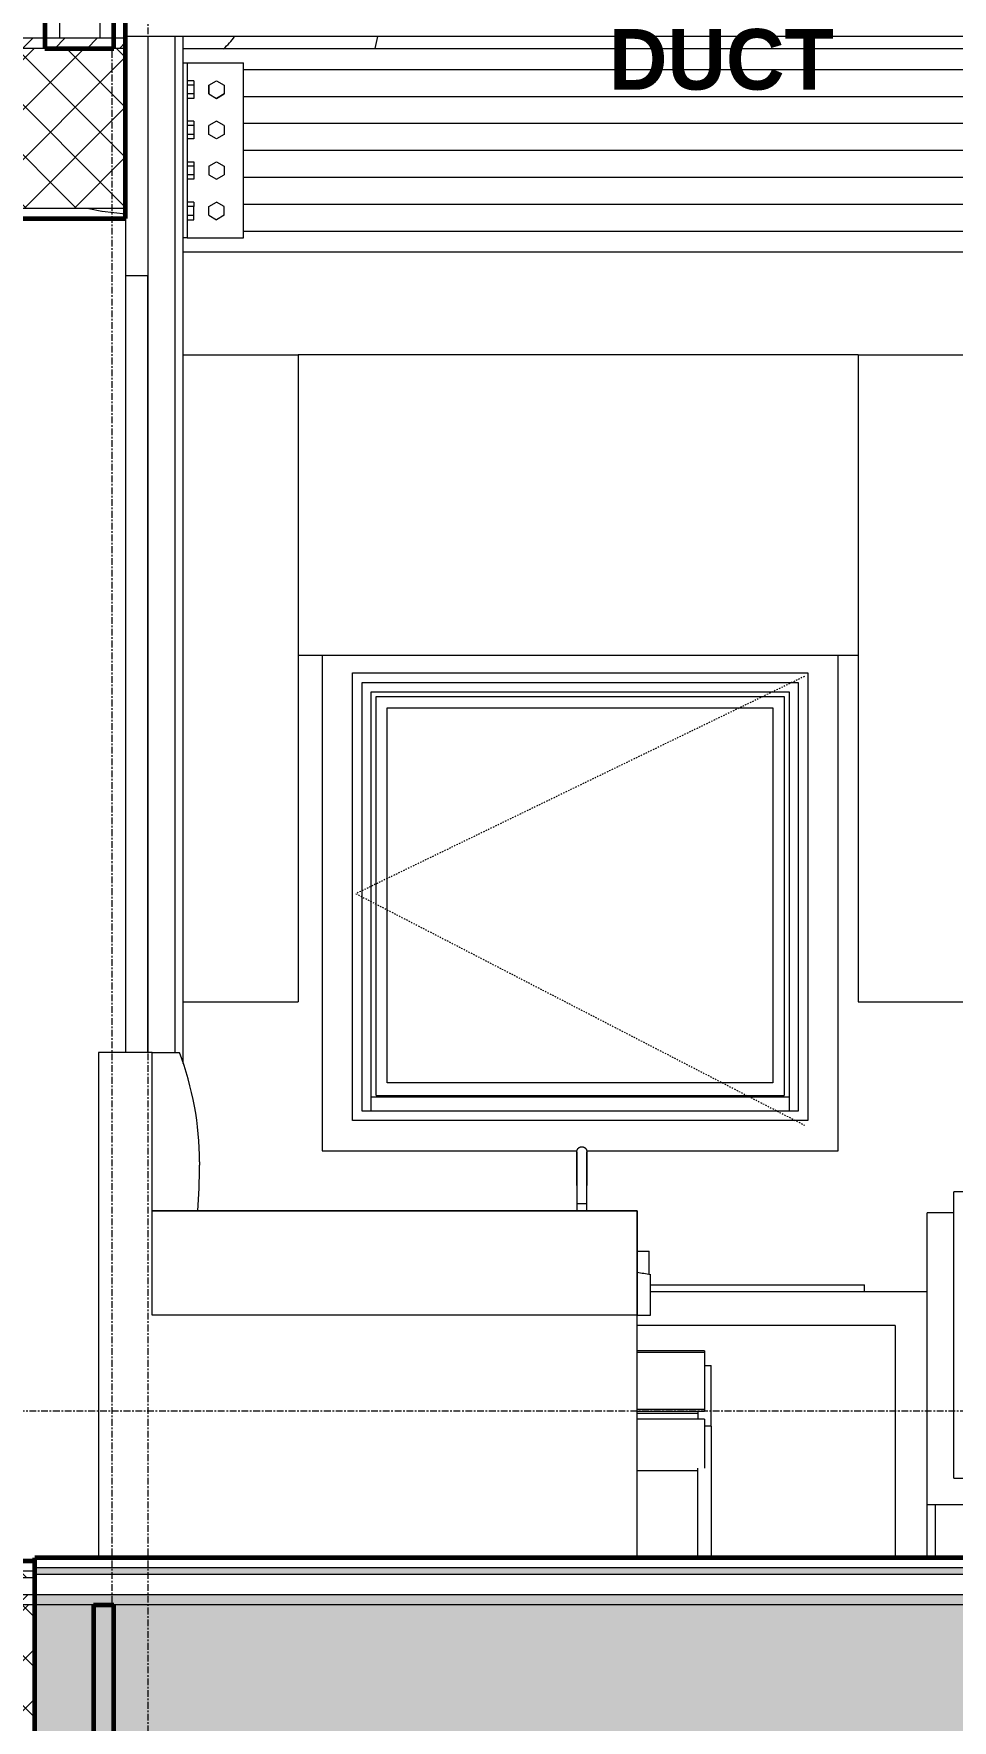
# Model space of a CAD drawing. Header units: inches. Extents: x -3207 to -1935, y -201 to 483.
# Drawn here: x -2630.4 to -2562.2, y 9.1 to 134.2 of the extents above; entities that cross this region are included whole.
import ezdxf

# ---------------------------------------------------------------- set-up
doc = ezdxf.new("R2010")
doc.units = ezdxf.units.IN
doc.header["$MEASUREMENT"] = 0
doc.linetypes.add('Dash 1_16_', pattern=[0.125, 0.0625, -0.0625])
doc.linetypes.add('Grid Line 1_2_', pattern=[0.875, 0.5, -0.125, 0.125, -0.125])
for name, color, linetype, lineweight in [('A-FLOR', 192, 'Continuous', 18), ('A-FLOR-1', 192, 'Continuous', 60), ('A-FLOR-LEVL-1', 51, 'Grid Line 1_2_', 9), ('A-FLOR-MCUT', 51, 'Continuous', 18), ('A-FLOR-PATT-1', 8, 'Continuous', 9), ('A-GLAZ', 151, 'Continuous', 18), ('A-GLAZ-1', 151, 'Dash 1_16_', 9), ('A-GLAZ-2', 151, 'Continuous', 9), ('A-WALL', 113, 'Continuous', 18), ('I-FURN', 30, 'Continuous', 9), ('M-HVAC-DUCT', 70, 'Continuous', 9), ('M-HVAC-DUCT-IDEN', 70, 'Continuous', 9), ('P-SANR-FIXT', 6, 'Continuous', 9), ('Q-CASE', 31, 'Continuous', 9), ('S-BEAM', 12, 'Continuous', 9), ('S-BEAM-1', 12, 'Continuous', 60), ('S-COLS', 52, 'Continuous', 9), ('S-FSTN', 2, 'Continuous', 9), ('S-GRID-1', 1, 'Grid Line 1_2_', 9)]:
    doc.layers.add(name, color=color, linetype=linetype, lineweight=lineweight)
doc.styles.add('Century Gothic_B', font='GOTHICB.TTF', dxfattribs={"height": 4.5})
pattern_1 = [(0, (-2625.466, 126.9), (0, 2.399), []), (315, (-2625.466, 126.9), (2.398506, 0), [3.393, -3.393]), (45, (-2625.466, 126.9), (2.398506, 0), [3.393, -3.393])]
pattern_2 = [(45, (-2625.466, 126.9), (-1.856155, 1.856155), []), (135, (-2625.466, 126.9), (-1.856155, -1.856155), [])]

# ---------------------------------------------------------------- blocks, each defined once
blk = doc.blocks.new('Couch_-_Soft_Bench_Berto_Salotti_9473 - Couch_-_Soft_Bench_Berto_Salotti_9473-1086057-BUILDING SECTION - NORTH_SOUTH - LOOKING EAST2')
at = {"layer": 'Q-CASE'}
for p, q in [((-2554.21, 48.29), (-2562.09, 48.29)), ((-2562.09, 46.72), (-2562.09, 48.29)), ((-2554.21, 48.29), (-2554.21, 46.72)), ((-2519.37, 48.29), (-2552.25, 48.29)), ((-2481.77, 48.29), (-2514.65, 48.29)), ((-2450.67, 48.29), (-2477.84, 48.29)), ((-2440.43, 48.29), (-2448.31, 48.29)), ((-2448.31, 46.72), (-2448.31, 48.29)), ((-2440.43, 48.29), (-2440.43, 46.72)), ((-2564.06, 25.06), (-2564.06, 46.72)), ((-2562.09, 46.72), (-2564.06, 46.72)), ((-2562.09, 28.41), (-2562.09, 46.72)), ((-2554.21, 46.72), (-2554.16, 46.72)), ((-2554.21, 46.72), (-2554.21, 39.12)), ((-2517.16, 46.72), (-2516.86, 46.72)), ((-2479.86, 46.72), (-2479.8, 46.72)), ((-2479.8, 46.72), (-2479.75, 46.72)), ((-2479.8, 46.32), (-2479.8, 46.72)), ((-2479.8, 46.72), (-2479.8, 46.32)), ((-2479.8, 46.32), (-2479.8, 34.9)), ((-2479.8, 34.9), (-2479.8, 46.32)), ((-2448.46, 46.72), (-2448.31, 46.72)), ((-2448.31, 34.9), (-2448.31, 46.72)), ((-2440.43, 46.72), (-2438.47, 46.72)), ((-2440.43, 34.9), (-2440.43, 46.72)), ((-2440.43, 46.72), (-2440.43, 34.9)), ((-2438.47, 46.72), (-2438.47, 34.9)), ((-2517.01, 45.93), (-2517.01, 39.12)), ((-2517.01, 39.12), (-2517.01, 45.93)), ((-2554.21, 38.62), (-2554.21, 35.12)), ((-2517.01, 38.62), (-2517.01, 35.12)), ((-2517.01, 35.12), (-2517.01, 38.62)), ((-2554.21, 34.62), (-2554.21, 27.03)), ((-2554.21, 34.62), (-2554.21, 28.41)), ((-2517.01, 34.62), (-2517.01, 27.03)), ((-2517.01, 27.03), (-2517.01, 34.62)), ((-2500.34, 34.9), (-2482.17, 34.9)), ((-2482.17, 34.9), (-2479.8, 34.9)), ((-2479.8, 34.9), (-2479.8, 27.03)), ((-2479.8, 34.9), (-2477.44, 34.9)), ((-2477.44, 34.9), (-2440.83, 34.9)), ((-2440.83, 34.9), (-2438.47, 34.9)), ((-2438.47, 27.03), (-2438.47, 34.9)), ((-2562.09, 27.03), (-2562.09, 28.41)), ((-2554.21, 28.41), (-2554.21, 27.17)), ((-2562.09, 27.03), (-2560.34, 27.03)), ((-2556.34, 27.03), (-2554.21, 27.03)), ((-2551.85, 27.03), (-2554.21, 27.03)), ((-2519.37, 27.03), (-2551.85, 27.03)), ((-2517.01, 27.03), (-2519.37, 27.03)), ((-2514.65, 27.03), (-2517.01, 27.03)), ((-2504.34, 27.03), (-2514.65, 27.03)), ((-2482.17, 27.03), (-2500.34, 27.03)), ((-2479.8, 27.03), (-2482.17, 27.03)), ((-2479.8, 27.03), (-2438.47, 27.03)), ((-2479.8, 25.06), (-2479.8, 27.03)), ((-2440.83, 27.03), (-2477.44, 27.03)), ((-2438.47, 25.06), (-2438.47, 27.03)), ((-2560.34, 25.06), (-2564.06, 25.06)), ((-2564.06, 21.12), (-2564.06, 25.06)), ((-2563.47, 25.06), (-2563.47, 21.12)), ((-2504.34, 25.06), (-2556.34, 25.06)), ((-2479.8, 25.06), (-2500.34, 25.06)), ((-2484.18, 25.06), (-2484.18, 21.12)), ((-2480.4, 21.12), (-2480.4, 25.06)), ((-2479.81, 25.06), (-2479.81, 21.12)), ((-2438.47, 25.06), (-2479.8, 25.06)), ((-2479.8, 21.12), (-2479.8, 25.06)), ((-2479.21, 25.06), (-2479.21, 21.12)), ((-2475.43, 21.12), (-2475.43, 25.06)), ((-2442.84, 25.06), (-2442.84, 21.12)), ((-2439.06, 21.12), (-2439.06, 25.06)), ((-2438.47, 25.06), (-2438.47, 21.12))]:
    blk.add_line(p, q, dxfattribs=at)
for centre, radius, start, end in [((-2552.25, 46.32), 1.97, 90, 180), ((-2519.37, 45.93), 2.36, 360, 90), ((-2514.65, 45.93), 2.36, 90, 180), ((-2481.77, 46.32), 1.97, 360, 90), ((-2477.84, 46.32), 1.97, 90, 180), ((-2450.67, 45.93), 2.36, 360, 90)]:
    blk.add_arc(centre, radius, start, end, dxfattribs=at)
blk = doc.blocks.new('Couch-Both_Arms-Generic - 62_ x 40_-1089659-BUILDING SECTION - NORTH_SOUTH - LOOKING EAST2')
at = {"layer": 'I-FURN'}
for p, q in [((-2621.6, 58.62), (-2625.6, 58.62)), ((-2625.6, 58.62), (-2625.6, 21.12)), ((-2621.6, 46.87), (-2621.6, 58.62)), ((-2621.6, 58.62), (-2619.6, 58.62)), ((-2618.1, 50.5), (-2618.1, 50.25)), ((-2585.6, 46.87), (-2621.6, 46.87)), ((-2621.6, 46.87), (-2585.6, 46.87)), ((-2621.6, 39.12), (-2621.6, 46.87)), ((-2585.6, 21.12), (-2585.6, 46.87)), ((-2585.6, 46.87), (-2585.6, 39.12)), ((-2584.6, 39.12), (-2584.6, 42.12)), ((-2585.6, 39.12), (-2621.6, 39.12)), ((-2585.6, 39.12), (-2584.6, 39.12))]:
    blk.add_line(p, q, dxfattribs=at)
for centre, radius, start, end in [((-2640.85, 50.5), 22.76, 0, 20.9198), ((-2665.61, 50.25), 47.51, 355.9252, 360), ((-2602.97, -69.67), 113.3, 80.6663, 81.1768)]:
    blk.add_arc(centre, radius, start, end, dxfattribs=at)
blk = doc.blocks.new('OD_CW_Base Cabinet - OD_CW_Base Cabinet-1596529-BUILDING SECTION - NORTH_SOUTH - LOOKING EAST2')
at = {"layer": 'Q-CASE'}
blk.add_line((-2564.06, 40.87), (-2584.6, 40.87), dxfattribs=at)
blk = doc.blocks.new('OD_CW_Base Cabinet - OD_CW_Base Cabinet-1584419-BUILDING SECTION - NORTH_SOUTH - LOOKING EAST2')
at = {"layer": 'Q-CASE'}
for q in [(-2585.6, 38.37), (-2566.43, 21.12)]:
    blk.add_line((-2566.43, 38.37), q, dxfattribs=at)
blk = doc.blocks.new('Bar_Stool_6722_1_ - Bar_Stool_6722_1_-1102913-BUILDING SECTION - NORTH_SOUTH - LOOKING EAST2')
at = {"layer": 'I-FURN'}
for p, q in [((-2580.6, 36.49), (-2585.6, 36.49)), ((-2580.6, 36.36), (-2585.6, 36.36)), ((-2580.6, 36.49), (-2580.6, 36.36)), ((-2580.6, 36.36), (-2580.6, 32.16)), ((-2580.6, 35.39), (-2580.1, 35.39)), ((-2580.1, 30.88), (-2580.1, 35.39)), ((-2585.6, 32.16), (-2580.6, 32.16)), ((-2580.6, 31.99), (-2585.6, 31.99)), ((-2581.1, 31.83), (-2585.6, 31.83)), ((-2580.6, 31.41), (-2585.6, 31.41)), ((-2581.1, 31.97), (-2581.1, 31.41)), ((-2580.6, 32.16), (-2580.6, 31.99)), ((-2580.6, 31.99), (-2580.6, 31.97)), ((-2580.6, 31.41), (-2580.6, 29.83)), ((-2580.1, 30.88), (-2580.6, 30.88)), ((-2580.1, 30.88), (-2580.1, 29.48)), ((-2580.6, 29.83), (-2580.6, 27.77)), ((-2580.1, 29.48), (-2580.1, 21.12)), ((-2581.1, 27.58), (-2585.6, 27.58)), ((-2581.1, 21.12), (-2581.1, 27.78)), ((-2596.6, 4.87), (-2596.6, 5.12)), ((-2595.6, 5.12), (-2595.6, 4.87)), ((-2581.1, 4.87), (-2581.1, 5.12)), ((-2580.1, 5.12), (-2580.1, 4.87))]:
    blk.add_line(p, q, dxfattribs=at)
blk = doc.blocks.new('OD_CW_Upper Cabinet - OD_CW_Upper Cabinet-2238372-BUILDING SECTION - NORTH_SOUTH - LOOKING EAST2')
at = {"layer": 'Q-CASE'}
for p, q in [((-2610.77, 110.37), (-2619.34, 110.37)), ((-2610.77, 110.37), (-2610.77, 62.38)), ((-2619.34, 62.38), (-2610.77, 62.38))]:
    blk.add_line(p, q, dxfattribs=at)
blk = doc.blocks.new('Sink - Kitchen - Double - 42_x21_ - Private-365322-BUILDING SECTION - NORTH_SOUTH - LOOKING EAST2')
at = {"layer": 'P-SANR-FIXT'}
for p, q in [((-2590.08, 48.75), (-2590.08, 46.87)), ((-2590.08, 48.75), (-2590.08, 47.38)), ((-2589.33, 46.87), (-2589.33, 48.75)), ((-2589.33, 47.38), (-2589.33, 48.75)), ((-2589.71, 47.38), (-2590.07, 47.38)), ((-2589.34, 47.38), (-2589.71, 47.38)), ((-2585.6, 43.88), (-2584.71, 43.88)), ((-2584.71, 42.14), (-2584.71, 43.88)), ((-2584.6, 41.38), (-2568.71, 41.38)), ((-2568.71, 40.87), (-2568.71, 41.38))]:
    blk.add_line(p, q, dxfattribs=at)
at = {"layer": 'P-SANR-FIXT', "flags": 128}
for points in [[(-2590.08, 51.25), (-2590.08, 51.26), (-2590.08, 51.28), (-2590.08, 51.29), (-2590.08, 51.31), (-2590.07, 51.32), (-2590.07, 51.34), (-2590.07, 51.35), (-2590.06, 51.37), (-2590.06, 51.38), (-2590.05, 51.4), (-2590.04, 51.41), (-2590.04, 51.42), (-2590.03, 51.44), (-2590.02, 51.45), (-2590.01, 51.46), (-2590.01, 51.47), (-2590, 51.49), (-2589.99, 51.5), (-2589.98, 51.51), (-2589.97, 51.52), (-2589.96, 51.53), (-2589.94, 51.54), (-2589.93, 51.55), (-2589.92, 51.56), (-2589.91, 51.57), (-2589.89, 51.57), (-2589.88, 51.58), (-2589.87, 51.59), (-2589.85, 51.59), (-2589.84, 51.6), (-2589.83, 51.6), (-2589.81, 51.61), (-2589.8, 51.61), (-2589.78, 51.62), (-2589.77, 51.62), (-2589.75, 51.62), (-2589.74, 51.62), (-2589.72, 51.62), (-2589.71, 51.62), (-2589.71, 51.62)], [(-2589.71, 51.62), (-2589.69, 51.62), (-2589.68, 51.62), (-2589.66, 51.62), (-2589.65, 51.62), (-2589.63, 51.62), (-2589.62, 51.61), (-2589.6, 51.61), (-2589.59, 51.61), (-2589.57, 51.6), (-2589.56, 51.6), (-2589.55, 51.59), (-2589.53, 51.58), (-2589.52, 51.58), (-2589.51, 51.57), (-2589.49, 51.56), (-2589.48, 51.55), (-2589.47, 51.54), (-2589.46, 51.53), (-2589.45, 51.52), (-2589.44, 51.51), (-2589.43, 51.5), (-2589.42, 51.49), (-2589.41, 51.48), (-2589.4, 51.47), (-2589.39, 51.45), (-2589.38, 51.44), (-2589.37, 51.43), (-2589.37, 51.41), (-2589.36, 51.4), (-2589.36, 51.39), (-2589.35, 51.37), (-2589.35, 51.36), (-2589.34, 51.34), (-2589.34, 51.33), (-2589.34, 51.31), (-2589.33, 51.3), (-2589.33, 51.28), (-2589.33, 51.27), (-2589.33, 51.25), (-2589.33, 51.25)], [(-2590.08, 48.75), (-2590.08, 48.85), (-2590.08, 48.95), (-2590.08, 49.05), (-2590.08, 49.15), (-2590.08, 49.25), (-2590.08, 49.34), (-2590.08, 49.44), (-2590.08, 49.54), (-2590.08, 49.63), (-2590.08, 49.72), (-2590.08, 49.81), (-2590.08, 49.9), (-2590.08, 49.99), (-2590.08, 50.08), (-2590.08, 50.16), (-2590.08, 50.24), (-2590.08, 50.32), (-2590.08, 50.4), (-2590.08, 50.47), (-2590.08, 50.54), (-2590.08, 50.61), (-2590.08, 50.68), (-2590.08, 50.74), (-2590.08, 50.8), (-2590.08, 50.85), (-2590.08, 50.91), (-2590.08, 50.95), (-2590.08, 51), (-2590.08, 51.04), (-2590.08, 51.08), (-2590.08, 51.11), (-2590.08, 51.15), (-2590.08, 51.17), (-2590.08, 51.19), (-2590.08, 51.21), (-2590.08, 51.23), (-2590.08, 51.24), (-2590.08, 51.25), (-2590.08, 51.25), (-2590.08, 51.25)], [(-2590.08, 51.25), (-2590.08, 51.25), (-2590.08, 51.24), (-2590.08, 51.23), (-2590.08, 51.22), (-2590.08, 51.2), (-2590.08, 51.18), (-2590.08, 51.15), (-2590.08, 51.12), (-2590.08, 51.09), (-2590.08, 51.05), (-2590.08, 51.01), (-2590.08, 50.97), (-2590.08, 50.92), (-2590.08, 50.87), (-2590.08, 50.81), (-2590.08, 50.76), (-2590.08, 50.69), (-2590.08, 50.63), (-2590.08, 50.56), (-2590.08, 50.49), (-2590.08, 50.42), (-2590.08, 50.34), (-2590.08, 50.26), (-2590.08, 50.18), (-2590.08, 50.1), (-2590.08, 50.02), (-2590.08, 49.93), (-2590.08, 49.84), (-2590.08, 49.75), (-2590.08, 49.66), (-2590.08, 49.56), (-2590.08, 49.47), (-2590.08, 49.37), (-2590.08, 49.27), (-2590.08, 49.17), (-2590.08, 49.08), (-2590.08, 48.98), (-2590.08, 48.88), (-2590.08, 48.78), (-2590.08, 48.75)], [(-2589.33, 51.25), (-2589.33, 51.25), (-2589.33, 51.24), (-2589.33, 51.23), (-2589.33, 51.22), (-2589.33, 51.2), (-2589.33, 51.18), (-2589.33, 51.15), (-2589.33, 51.12), (-2589.33, 51.09), (-2589.33, 51.05), (-2589.33, 51.01), (-2589.33, 50.97), (-2589.33, 50.92), (-2589.33, 50.87), (-2589.33, 50.81), (-2589.33, 50.76), (-2589.33, 50.69), (-2589.33, 50.63), (-2589.33, 50.56), (-2589.33, 50.49), (-2589.33, 50.42), (-2589.33, 50.34), (-2589.33, 50.26), (-2589.33, 50.18), (-2589.33, 50.1), (-2589.33, 50.02), (-2589.33, 49.93), (-2589.33, 49.84), (-2589.33, 49.75), (-2589.33, 49.66), (-2589.33, 49.56), (-2589.33, 49.47), (-2589.33, 49.37), (-2589.33, 49.27), (-2589.33, 49.17), (-2589.33, 49.08), (-2589.33, 48.98), (-2589.33, 48.88), (-2589.33, 48.78), (-2589.33, 48.75)], [(-2589.33, 48.75), (-2589.33, 48.85), (-2589.33, 48.95), (-2589.33, 49.05), (-2589.33, 49.15), (-2589.33, 49.25), (-2589.33, 49.34), (-2589.33, 49.44), (-2589.33, 49.54), (-2589.33, 49.63), (-2589.33, 49.72), (-2589.33, 49.81), (-2589.33, 49.9), (-2589.33, 49.99), (-2589.33, 50.08), (-2589.33, 50.16), (-2589.33, 50.24), (-2589.33, 50.32), (-2589.33, 50.4), (-2589.33, 50.47), (-2589.33, 50.54), (-2589.33, 50.61), (-2589.33, 50.68), (-2589.33, 50.74), (-2589.33, 50.8), (-2589.33, 50.85), (-2589.33, 50.91), (-2589.33, 50.95), (-2589.33, 51), (-2589.33, 51.04), (-2589.33, 51.08), (-2589.33, 51.11), (-2589.33, 51.15), (-2589.33, 51.17), (-2589.33, 51.19), (-2589.33, 51.21), (-2589.33, 51.23), (-2589.33, 51.24), (-2589.33, 51.25), (-2589.33, 51.25), (-2589.33, 51.25)]]:
    blk.add_lwpolyline(points, dxfattribs=at)
blk = doc.blocks.new('OD_CW_Upper Cabinet - OD_CW_Upper Cabinet-2237366-BUILDING SECTION - NORTH_SOUTH - LOOKING EAST2')
at = {"layer": 'Q-CASE'}
for p, q in [((-2514.71, 110.37), (-2569.18, 110.37)), ((-2569.18, 110.37), (-2569.18, 62.38)), ((-2569.18, 62.38), (-2534.07, 62.38)), ((-2533.82, 62.38), (-2532.71, 62.38)), ((-2530.71, 62.38), (-2530.46, 62.38))]:
    blk.add_line(p, q, dxfattribs=at)
blk = doc.blocks.new('Dimension Lumber - GLULAM - 5_125 in_ x 15_125 in_-2273012-BUILDING SECTION - NORTH_SOUTH - LOOKING EAST2')
at = {"layer": 'S-BEAM'}
h = blk.add_hatch(dxfattribs=at)
h.set_pattern_fill('FP_26', color=256, style=0, pattern_type=2)
h.set_pattern_definition([(0, (-2594.479, 125.562), (0, 2), [])])
h.paths.add_polyline_path([(-2619.34, 118), (-2435.71, 118), (-2435.71, 120.69), (-2435.9, 120.68), (-2435.9, 119.06), (-2440.4, 119.06), (-2440.4, 132.06), (-2435.9, 132.06), (-2435.9, 130.44), (-2435.71, 130.45), (-2435.71, 133.12), (-2619.34, 133.12), (-2619.34, 132.06), (-2614.84, 132.06), (-2614.84, 119.06), (-2619.34, 119.06), (-2619.34, 118.56)], flags=0)
h.paths.add_polyline_path([(-2435.71, 121.44), (-2435.71, 123.69), (-2435.9, 123.68), (-2435.9, 121.44)], flags=0)
h.paths.add_polyline_path([(-2435.71, 124.44), (-2435.71, 126.69), (-2435.9, 126.68), (-2435.9, 124.44)], flags=0)
h.paths.add_polyline_path([(-2435.71, 127.44), (-2435.71, 129.69), (-2435.9, 129.68), (-2435.9, 127.44)], flags=0)
for p, q in [((-2619.34, 133.12), (-2435.71, 133.12)), ((-2435.71, 118), (-2619.34, 118))]:
    blk.add_line(p, q, dxfattribs=at)
blk = doc.blocks.new('Dimension Lumber - BLOCKING BTWN TJIs AT WALL-2000031-BUILDING SECTION - NORTH_SOUTH - LOOKING EAST2')
at = {"layer": 'S-BEAM-1'}
for p, q in [((-2624.46, 17.62), (-2625.96, 17.62)), ((-2625.96, 17.62), (-2625.96, 6.37)), ((-2624.46, 6.37), (-2624.46, 17.62)), ((-2625.96, 6.37), (-2624.46, 6.37))]:
    blk.add_line(p, q, dxfattribs=at)
blk = doc.blocks.new('Dimension Lumber - GLULAM - 5_125 in_ x 15_125 in_-2000026-BUILDING SECTION - NORTH_SOUTH - LOOKING EAST2')
at = {"layer": 'S-BEAM'}
h = blk.add_hatch(dxfattribs=at)
h.set_pattern_fill('FP_13', color=256, style=0, pattern_type=2)
h.set_pattern_definition([(216.87, (-2622.268, 134.897), (23.98977, 15.99364), [3.998, -35.986]), (206.565, (-2617.47, 132.498), (-7.9971, -7.9966), [8.941, -8.941]), (198.435, (-2617.47, 128.499), (-15.99384, -7.9971), [5.058, -20.23])])
h.paths.add_polyline_path([(-2628.61, 133.12), (-2624.46, 133.12), (-2624.46, 148.25), (-2629.59, 148.25), (-2629.59, 133.12)], flags=0)
at = {"layer": 'S-BEAM-1'}
for p, q in [((-2624.46, 148.25), (-2629.59, 148.25)), ((-2629.59, 148.25), (-2629.59, 133.12)), ((-2624.46, 133.12), (-2624.46, 148.25)), ((-2629.59, 133.12), (-2624.46, 133.12))]:
    blk.add_line(p, q, dxfattribs=at)
blk = doc.blocks.new('Window-Casement-Andersen-A_Series - ACW3030-2462443-BUILDING SECTION - NORTH_SOUTH - LOOKING EAST2')
at = {"layer": 'A-GLAZ-1'}
for p, q in [((-2573.18, 86.52), (-2606.48, 70.4)), ((-2606.48, 70.4), (-2573.18, 53.23))]:
    blk.add_line(p, q, dxfattribs=at)
at = {"layer": 'A-GLAZ-2'}
for p, q in [((-2608.99, 88.11), (-2608.99, 51.31)), ((-2570.68, 51.31), (-2570.68, 88.11)), ((-2606.74, 53.56), (-2606.74, 86.78)), ((-2606.74, 86.78), (-2572.93, 86.78)), ((-2572.93, 86.78), (-2572.93, 53.56)), ((-2606.03, 86.07), (-2573.65, 86.07)), ((-2606.03, 54.27), (-2606.03, 86.07)), ((-2605.35, 54.27), (-2605.35, 85.39)), ((-2605.35, 85.39), (-2574.32, 85.39)), ((-2574.32, 85.39), (-2574.32, 54.27)), ((-2573.65, 86.07), (-2573.65, 54.27)), ((-2604.99, 55.43), (-2604.99, 85.03)), ((-2604.99, 85.03), (-2574.68, 85.03)), ((-2604.15, 56.36), (-2604.15, 84.19)), ((-2604.15, 84.19), (-2575.52, 84.19)), ((-2575.52, 84.19), (-2575.52, 56.36)), ((-2574.68, 85.03), (-2574.68, 55.43)), ((-2575.52, 56.36), (-2604.15, 56.36)), ((-2605.35, 55.33), (-2574.32, 55.33)), ((-2604.99, 55.43), (-2574.68, 55.43)), ((-2573.65, 54.27), (-2606.03, 54.27)), ((-2572.93, 53.56), (-2606.74, 53.56)), ((-2608.99, 51.31), (-2590.07, 51.31)), ((-2589.34, 51.31), (-2570.68, 51.31))]:
    blk.add_line(p, q, dxfattribs=at)
blk = doc.blocks.new('OD_CW_Upper Cabinet - OD_CW_Upper Cabinet-2238395-BUILDING SECTION - NORTH_SOUTH - LOOKING EAST2')
at = {"layer": 'Q-CASE'}
for p, q in [((-2569.18, 110.38), (-2610.77, 110.38)), ((-2610.77, 110.38), (-2610.77, 88.11)), ((-2569.18, 110.38), (-2569.18, 88.11)), ((-2610.77, 88.11), (-2569.18, 88.11))]:
    blk.add_line(p, q, dxfattribs=at)
blk = doc.blocks.new('060523 - W_P_C - Fastenings - Column Base _ Top with X Bracing - Custom - GLULAM CONNECTION _1_-V27-BUILDING SECTION - NORTH_SOUTH - LOOKING EAST2')
at = {"layer": 'S-FSTN'}
for p, q in [((-2619.34, 132.06), (-2619.02, 132.06)), ((-2619.02, 132.06), (-2619.02, 119.06)), ((-2619.02, 132.06), (-2614.84, 132.06)), ((-2614.84, 119.06), (-2614.84, 132.06)), ((-2618.52, 130.71), (-2619.02, 130.71)), ((-2618.52, 130.71), (-2619.02, 130.71)), ((-2618.52, 130.39), (-2619.02, 130.39)), ((-2618.52, 130.39), (-2619.02, 130.39)), ((-2618.52, 130.71), (-2618.52, 130.39)), ((-2618.52, 130.71), (-2618.52, 130.39)), ((-2618.52, 130.39), (-2618.52, 129.74)), ((-2618.52, 130.39), (-2618.52, 129.74)), ((-2617.4, 130.39), (-2616.84, 130.71)), ((-2617.4, 130.39), (-2616.84, 130.71)), ((-2617.4, 130.39), (-2617.4, 129.74)), ((-2617.4, 129.74), (-2617.4, 130.39)), ((-2616.84, 130.71), (-2616.27, 130.39)), ((-2616.84, 130.71), (-2616.27, 130.39)), ((-2616.27, 130.39), (-2616.27, 129.74)), ((-2616.27, 130.39), (-2616.27, 129.74)), ((-2618.52, 129.74), (-2619.02, 129.74)), ((-2618.52, 129.74), (-2619.02, 129.74)), ((-2618.52, 129.41), (-2619.02, 129.41)), ((-2618.52, 129.41), (-2619.02, 129.41)), ((-2618.52, 129.74), (-2618.52, 129.41)), ((-2618.52, 129.74), (-2618.52, 129.41)), ((-2617.4, 129.74), (-2616.84, 129.41)), ((-2617.4, 129.74), (-2616.84, 129.41)), ((-2616.84, 129.41), (-2616.27, 129.74)), ((-2616.27, 129.74), (-2616.84, 129.41)), ((-2618.52, 127.71), (-2619.02, 127.71)), ((-2618.52, 127.71), (-2618.52, 127.39)), ((-2616.84, 127.71), (-2617.4, 127.39)), ((-2616.27, 127.39), (-2616.84, 127.71)), ((-2618.52, 127.39), (-2619.02, 127.39)), ((-2618.52, 126.74), (-2619.02, 126.74)), ((-2618.52, 126.41), (-2619.02, 126.41)), ((-2618.52, 127.39), (-2618.52, 126.74)), ((-2618.52, 126.74), (-2618.52, 126.41)), ((-2617.4, 126.74), (-2617.4, 127.39)), ((-2616.84, 126.41), (-2617.4, 126.74)), ((-2616.27, 126.74), (-2616.84, 126.41)), ((-2616.27, 127.39), (-2616.27, 126.74)), ((-2619.02, 124.71), (-2618.52, 124.71)), ((-2618.52, 124.39), (-2619.02, 124.39)), ((-2618.52, 124.71), (-2618.52, 124.39)), ((-2618.52, 124.39), (-2618.52, 123.74)), ((-2617.4, 124.39), (-2616.84, 124.71)), ((-2617.4, 124.39), (-2617.4, 123.74)), ((-2616.84, 124.71), (-2616.27, 124.39)), ((-2616.27, 124.39), (-2616.27, 123.74)), ((-2618.52, 123.74), (-2619.02, 123.74)), ((-2618.52, 123.41), (-2619.02, 123.41)), ((-2618.52, 123.74), (-2618.52, 123.41)), ((-2617.4, 123.74), (-2616.84, 123.41)), ((-2616.84, 123.41), (-2616.27, 123.74)), ((-2618.52, 121.71), (-2619.02, 121.71)), ((-2618.52, 121.71), (-2618.52, 121.39)), ((-2617.4, 121.39), (-2616.84, 121.71)), ((-2616.27, 121.39), (-2616.84, 121.71)), ((-2618.52, 121.39), (-2619.02, 121.39)), ((-2619.02, 120.74), (-2618.52, 120.74)), ((-2619.02, 120.41), (-2618.52, 120.41)), ((-2618.52, 120.74), (-2618.52, 121.39)), ((-2618.52, 120.41), (-2618.52, 120.74)), ((-2617.4, 120.74), (-2617.4, 121.39)), ((-2617.4, 120.74), (-2616.84, 120.41)), ((-2616.27, 120.74), (-2616.84, 120.41)), ((-2616.27, 120.74), (-2616.27, 121.39)), ((-2619.02, 119.06), (-2619.34, 119.06)), ((-2619.02, 119.06), (-2614.84, 119.06))]:
    blk.add_line(p, q, dxfattribs=at)
blk = doc.blocks.new('Rectangular Elbow - Radius - 1 W-2311426-BUILDING SECTION - NORTH_SOUTH - LOOKING EAST2')
at = {"layer": 'M-HVAC-DUCT'}
for radius, start, end in [(5, 310.8018, 324.8255), (15, 345.4653, 348.9298)]:
    blk.add_arc((-2619.58, 136.88), radius, start, end, dxfattribs=at)

msp = doc.modelspace()

# ---------------------------------------------------------------- hatches: boundary and pattern name
at = {"layer": 'A-FLOR-PATT-1'}
h = msp.add_hatch(dxfattribs=at)
h.set_pattern_fill('FP_24', color=256, style=0, pattern_type=2)
h.set_pattern_definition([(0, (-2625.466, 126.9), (0, 3), []), (90, (-2625.466, 126.9), (-3, 2e-16), [])])
h.paths.add_polyline_path([(-2709.33668, 133.875), (-2623.58668, 133.875), (-2623.58668, 138.375), (-2709.33668, 138.375)], flags=0)
h = msp.add_hatch(dxfattribs=at)
h.set_pattern_fill('FP_8', color=256, style=0, pattern_type=2)
h.set_pattern_definition(pattern_1)
h.paths.add_polyline_path([(-2623.58668, 133.125), (-2623.58668, 133.875), (-2709.33668, 133.875), (-2709.33668, 133.125), (-2624.06741, 133.125)], flags=0)
h = msp.add_hatch(dxfattribs=at)
h.set_pattern_fill('FP_12', color=256, style=0, pattern_type=2)
h.set_pattern_definition(pattern_2)
h.paths.add_polyline_path([(-2655.85157, 121.25), (-2623.58668, 121.25), (-2623.58668, 133.125), (-2709.33668, 133.125), (-2709.33668, 121.25), (-2664.93276, 121.25)], flags=0)
h = msp.add_hatch(dxfattribs=at)
h.set_pattern_fill('FP_14', color=256, style=0, pattern_type=2)
h.set_pattern_definition([(355.236, (-2625.466, 130.98), (-263.999686, 24.001546), [2.89, -286.108]), (11.31, (-2622.586, 130.74), (96.0004, 24.0004), [3.671, -118.705]), (45, (-2618.986, 131.46), (0, 24.0006), [2.715, -31.226]), (46.848, (-2617.066, 133.38), (335.998039, 360.002359), [5.264, -521.098]), (12.995, (-2613.466, 137.22), (-215.999946, -48.00138), [3.202, -316.998]), (0, (-2610.346, 137.94), (24, 24), [6, -18]), (350.538, (-2604.346, 137.94), (-120.00022, 23.99977), [2.92, -143.067]), (354.289, (-2625.466, 137.46), (-215.99972, 24.00143), [2.412, -238.785]), (0, (-2623.066, 137.22), (24, 24), [3.6, -20.4]), (28.301, (-2619.466, 137.22), (263.99984, 144.00082), [3.544, -350.812]), (52.125, (-2616.346, 138.9), (-96.00035, -120.00028), [5.473, -268.169]), (39.289, (-2612.986, 143.22), (144.000322, 119.999016), [3.411, -337.693]), (6.34, (-2610.346, 145.38), (192.000086, 23.999), [4.347, -212.983]), (348.111, (-2606.026, 145.86), (-335.999111, 72.001844), [4.66, -461.336]), (353.29, (-2625.466, 144.9), (216.000198, -24.000742), [4.108, -406.706]), (3.367, (-2621.386, 144.42), (384.000105, 24.003305), [4.087, -404.618]), (33.69, (-2617.306, 144.66), (-47.9996, -24.00016), [4.327, -82.207]), (47.49, (-2613.706, 147.06), (239.998435, 264.001956), [3.907, -386.785]), (14.931, (-2611.066, 149.94), (264.000774, 71.99817), [3.726, -368.854]), (0, (-2607.466, 150.9), (24, 24), [2.88, -21.12]), (347.005, (-2604.586, 150.9), (215.999946, -48.00138), [3.202, -316.998]), (0, (-2618.026, 126.9), (24, 24), [0.063, -23.937]), (223.152, (-2614.666, 130.5), (360.002359, 335.998039), [5.264, -521.098]), (206.565, (-2618.506, 150.9), (-23.9997, -23.9997), [2.147, -51.519]), (188.13, (-2620.426, 149.94), (-144.00022, -23.99965), [3.394, -166.312]), (156.801, (-2623.786, 149.46), (-119.99995, 48.00137), [1.828, -180.951]), (26.565, (-2614.666, 130.5), (23.9997, 23.9997), [2.683, -50.982]), (6.71, (-2612.266, 131.7), (-216.000198, -24.000742), [4.108, -406.706]), (349.875, (-2608.186, 132.18), (407.9992525, -72.00207), [6.826, -675.804]), (349.695, (-2625.466, 128.34), (144.00048, -24.000103), [2.683, -265.645]), (15.524, (-2622.826, 127.86), (-264.00014, -71.999167), [4.484, -443.873]), (42.879, (-2618.506, 129.06), (-311.999011, -288.000354), [4.585, -453.934]), (34.695, (-2615.146, 132.18), (240.000059, 167.999216), [3.795, -375.679]), (9.462, (-2612.026, 134.34), (120.00022, 23.99977), [4.38, -141.607]), (353.418, (-2607.706, 135.06), (-408.0001485, 48.000424), [6.281, -621.859]), (351.87, (-2625.466, 134.34), (-144.00022, 23.99965), [3.394, -166.312]), (11.31, (-2622.106, 133.86), (96.0004, 24.00041), [3.671, -118.705]), (42.51, (-2618.506, 134.58), (-264.001956, -239.998435), [3.907, -386.785]), (45, (-2615.626, 137.22), (0, 24.0006), [4.412, -29.529]), (17.354, (-2612.506, 140.34), (-311.99998, -95.999553), [4.023, -398.29]), (356.633, (-2608.666, 141.54), (-384.000105, 24.003305), [4.087, -404.618]), (342.897, (-2604.586, 141.3), (239.999665, -72.00063), [3.264, -323.171]), (351.254, (-2625.466, 140.34), (168.000296, -23.99924), [3.157, -312.514]), (14.931, (-2622.346, 139.86), (264.000774, 71.99817), [3.726, -368.854]), (32.005, (-2618.746, 140.82), (-120.00072, -71.99934), [4.528, -221.887]), (49.899, (-2614.906, 143.22), (-264.000264, -311.999605), [5.961, -590.186]), (15.945, (-2611.066, 147.78), (-96.00064, -23.99911), [3.494, -171.228]), (353.991, (-2607.706, 148.74), (240.000235, -24.000218), [4.585, -453.934]), (336.801, (-2603.146, 148.26), (119.99995, -48.00137), [1.828, -180.951]), (350.538, (-2625.466, 147.54), (-120.00022, 23.99977), [2.92, -143.067]), (10.008, (-2622.586, 147.06), (264.00047, 47.999892), [4.143, -410.161]), (37.405, (-2618.506, 147.78), (312.002027, 239.997904), [5.136, -508.486]), (29.055, (-2614.426, 126.9), (167.99925, 96.001016), [2.471, -244.624]), (10.784, (-2612.266, 128.1), (-384.000356, -71.997667), [5.131, -507.931]), (352.875, (-2607.226, 129.06), (-168.00047, 24.00018), [5.805, -187.689])])
h.paths.add_polyline_path([(-2623.58668, 120.5), (-2623.58668, 121.25), (-2703.08668, 121.25), (-2703.08668, 121.03125), (-2702.46168, 121.03125), (-2702.46168, 120.5), (-2628.60801, 120.5)], flags=0)
h = msp.add_hatch(dxfattribs=at)
h.set_pattern_fill('FP_8', color=256, style=0, pattern_type=2)
h.set_pattern_definition(pattern_1)
h.paths.add_polyline_path([(-2674.01395, 19.625), (-2630.33668, 19.625), (-2630.33668, 20.125), (-2711.33668, 20.125), (-2711.33668, 19.625), (-2692.17632, 19.625)], flags=0)
h = msp.add_hatch(dxfattribs=at)
h.set_pattern_fill('FP_8', color=256, style=0, pattern_type=2)
h.set_pattern_definition(pattern_1)
h.paths.add_polyline_path([(-2338.01001, 19.875), (-2335.58668, 19.875), (-2335.58668, 20.375), (-2630.33668, 20.375), (-2630.33668, 19.875), (-2347.0912, 19.875)], flags=0)
h = msp.add_hatch(dxfattribs=at)
h.set_pattern_fill('FP_8', color=256, style=0, pattern_type=2)
h.set_pattern_definition(pattern_1)
h.paths.add_polyline_path([(-2637.6892, 17.625), (-2630.33668, 17.625), (-2630.33668, 18.375), (-2711.33668, 18.375), (-2711.33668, 17.625), (-2655.85157, 17.625)], flags=0)
h = msp.add_hatch(dxfattribs=at)
h.set_pattern_fill('FP_12', color=256, style=0, pattern_type=2)
h.set_pattern_definition(pattern_2)
h.paths.add_polyline_path([(-2674.01395, 5.75), (-2630.33668, 5.75), (-2630.33668, 17.625), (-2711.33668, 17.625), (-2711.33668, 5.75), (-2692.17632, 5.75)], flags=0)
h = msp.add_hatch(dxfattribs=at)
h.set_pattern_fill('FP_8', color=256, style=0, pattern_type=2)
h.set_pattern_definition(pattern_1)
h.paths.add_polyline_path([(-2335.58668, 17.625), (-2335.58668, 18.375), (-2630.33668, 18.375), (-2630.33668, 17.625), (-2347.0912, 17.625)], flags=0)
h = msp.add_hatch(dxfattribs=at)
h.set_pattern_fill('FP_9', color=256, style=0, pattern_type=2)
h.set_pattern_definition([(161.57, (-2625.226, 127.14), (-1.9204512, 0.0001504), [0, -13.661, 1.517, 0]), (18.43, (-2625.706, 127.14), (-1.9204512, -0.0001504), [0, -13.661, 1.517, 0]), (108.43, (-2625.226, 127.14), (0.9599691, -4.8007366), [4.553, -10.625]), (71.57, (-2625.706, 127.14), (0.9599691, 4.8007366), [4.553, -10.625])])
h.paths.add_polyline_path([(-2492.3902, 5.75), (-2335.58668, 5.75), (-2335.58668, 17.625), (-2630.33668, 17.625), (-2630.33668, 5.75), (-2528.71495, 5.75)], flags=0)
at = {"layer": 'S-COLS'}
h = msp.add_hatch(dxfattribs=at)
h.set_pattern_fill('FP_31', color=256, style=0, pattern_type=2)
h.set_pattern_definition([(90, (-2597.899, 0), (-2, 1e-16), [])])
h.paths.add_polyline_path([(-2619.33668, 57.79546), (-2619.33668, 134), (-2623.58668, 134), (-2623.58668, 116.25), (-2621.95168, 116.25), (-2621.95168, 58.625), (-2619.59717, 58.625), (-2619.52682, 58.40096)], flags=0)
h.paths.add_polyline_path([(-2619.52682, 150), (-2619.33668, 150), (-2619.33668, 152.51428), (-2621.70307, 150)], flags=0)

# ---------------------------------------------------------------- linework, layer by layer
at = {"layer": 'A-FLOR'}
msp.add_line((-2435.71168, 134), (-2623.58668, 134), dxfattribs=at)
at = {"layer": 'A-FLOR-1'}
for p, q in [((-2623.58668, 120.5), (-2623.58668, 138.625)), ((-2702.46168, 120.5), (-2623.58668, 120.5)), ((-2630.33668, 20.875), (-2711.33668, 20.875)), ((-2335.58668, 21.125), (-2630.33668, 21.125)), ((-2630.33668, 5.125), (-2630.33668, 21.125))]:
    msp.add_line(p, q, dxfattribs=at)
at = {"layer": 'A-FLOR-LEVL-1'}
for p, q in [((-1935.47917, 32), (-3194.57025, 32)), ((-1935.47917, 18.375), (-3194.57025, 18.375))]:
    msp.add_line(p, q, dxfattribs=at)
at = {"layer": 'A-FLOR-MCUT'}
for p, q in [((-2623.58668, 133.875), (-2709.33668, 133.875)), ((-2623.58668, 133.125), (-2709.33668, 133.125)), ((-2623.58668, 121.25), (-2703.08668, 121.25)), ((-2630.33668, 20.125), (-2711.33668, 20.125)), ((-2335.58668, 20.375), (-2630.33668, 20.375)), ((-2630.33668, 19.625), (-2711.33668, 19.625)), ((-2335.58668, 19.875), (-2630.33668, 19.875)), ((-2335.58668, 17.625), (-2711.33668, 17.625)), ((-2335.58668, 18.375), (-2703.08668, 18.375))]:
    msp.add_line(p, q, dxfattribs=at)
at = {"layer": 'A-WALL'}
msp.add_line((-2623.58668, 120.5), (-2623.58668, 58.625), dxfattribs=at)
at = {"layer": 'S-COLS'}
for p, q in [((-2619.33668, 134), (-2619.33668, 57.79546)), ((-2621.95168, 116.25), (-2623.58668, 116.25)), ((-2621.95168, 116.25), (-2621.95168, 58.625))]:
    msp.add_line(p, q, dxfattribs=at)
at = {"layer": 'S-GRID-1'}
for p, q in [((-2624.58668, -165.07357), (-2624.58668, 454.14485)), ((-2621.89918, -165.07357), (-2621.89918, 454.14485))]:
    msp.add_line(p, q, dxfattribs=at)

# ---------------------------------------------------------------- block references
at = {"layer": 'A-GLAZ'}
msp.add_blockref('Window-Casement-Andersen-A_Series - ACW3030-2462443-BUILDING SECTION - NORTH_SOUTH - LOOKING EAST2', (0, 0), dxfattribs=at)
at = {"layer": 'I-FURN'}
for name in ['Couch-Both_Arms-Generic - 62_ x 40_-1089659-BUILDING SECTION - NORTH_SOUTH - LOOKING EAST2', 'Bar_Stool_6722_1_ - Bar_Stool_6722_1_-1102913-BUILDING SECTION - NORTH_SOUTH - LOOKING EAST2']:
    msp.add_blockref(name, (0, 0), dxfattribs=at)
at = {"layer": 'M-HVAC-DUCT'}
msp.add_blockref('Rectangular Elbow - Radius - 1 W-2311426-BUILDING SECTION - NORTH_SOUTH - LOOKING EAST2', (0, 0), dxfattribs=at)
at = {"layer": 'P-SANR-FIXT'}
msp.add_blockref('Sink - Kitchen - Double - 42_x21_ - Private-365322-BUILDING SECTION - NORTH_SOUTH - LOOKING EAST2', (0, 0), dxfattribs=at)
at = {"layer": 'Q-CASE'}
for name in ['OD_CW_Upper Cabinet - OD_CW_Upper Cabinet-2238372-BUILDING SECTION - NORTH_SOUTH - LOOKING EAST2', 'OD_CW_Upper Cabinet - OD_CW_Upper Cabinet-2238395-BUILDING SECTION - NORTH_SOUTH - LOOKING EAST2', 'OD_CW_Upper Cabinet - OD_CW_Upper Cabinet-2237366-BUILDING SECTION - NORTH_SOUTH - LOOKING EAST2', 'Couch_-_Soft_Bench_Berto_Salotti_9473 - Couch_-_Soft_Bench_Berto_Salotti_9473-1086057-BUILDING SECTION - NORTH_SOUTH - LOOKING EAST2', 'OD_CW_Base Cabinet - OD_CW_Base Cabinet-1596529-BUILDING SECTION - NORTH_SOUTH - LOOKING EAST2', 'OD_CW_Base Cabinet - OD_CW_Base Cabinet-1584419-BUILDING SECTION - NORTH_SOUTH - LOOKING EAST2']:
    msp.add_blockref(name, (0, 0), dxfattribs=at)
at = {"layer": 'S-BEAM'}
for name in ['Dimension Lumber - GLULAM - 5_125 in_ x 15_125 in_-2000026-BUILDING SECTION - NORTH_SOUTH - LOOKING EAST2', 'Dimension Lumber - GLULAM - 5_125 in_ x 15_125 in_-2273012-BUILDING SECTION - NORTH_SOUTH - LOOKING EAST2', 'Dimension Lumber - BLOCKING BTWN TJIs AT WALL-2000031-BUILDING SECTION - NORTH_SOUTH - LOOKING EAST2']:
    msp.add_blockref(name, (0, 0), dxfattribs=at)
at = {"layer": 'S-FSTN'}
msp.add_blockref('060523 - W_P_C - Fastenings - Column Base _ Top with X Bracing - Custom - GLULAM CONNECTION _1_-V27-BUILDING SECTION - NORTH_SOUTH - LOOKING EAST2', (0, 0), dxfattribs=at)

# ---------------------------------------------------------------- texts
at = {"layer": 'M-HVAC-DUCT-IDEN', "insert": (-2587.69533, 134.56076), "char_height": 4.5, "width": 19.695, "attachment_point": 1, "style": 'Century Gothic_B'}
msp.add_mtext('DUCT', dxfattribs=at)

doc.saveas('drawing.dxf')
